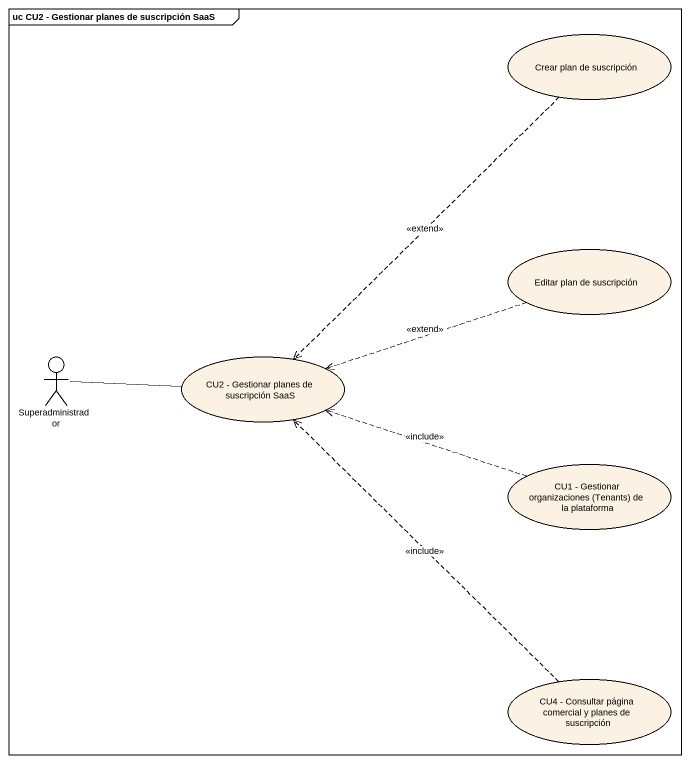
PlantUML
@startuml
mainframe uc CU2 - Gestionar planes de suscripción SaaS
usecase "Crear plan de suscripción" as Crear_plan_de_suscripción
usecase "Editar plan de suscripción" as Editar_plan_de_suscripción
actor Superadministrador
usecase "CU2 - Gestionar planes de suscripción SaaS" as CU2_Gestionar_planes_de
usecase "CU1 - Gestionar organizaciones (Tenants) de la plataforma" as CU1_Gestionar
usecase "CU4 - Consultar página comercial y planes de suscripción" as CU4_Consultar_página
Crear_plan_de_suscripción ..> CU2_Gestionar_planes_de : <<extend>>
Editar_plan_de_suscripción .left.> CU2_Gestionar_planes_de : <<extend>>
Superadministrador -right- CU2_Gestionar_planes_de
CU1_Gestionar .left.> CU2_Gestionar_planes_de : <<include>>
CU4_Consultar_página .up.> CU2_Gestionar_planes_de : <<include>>
@enduml
